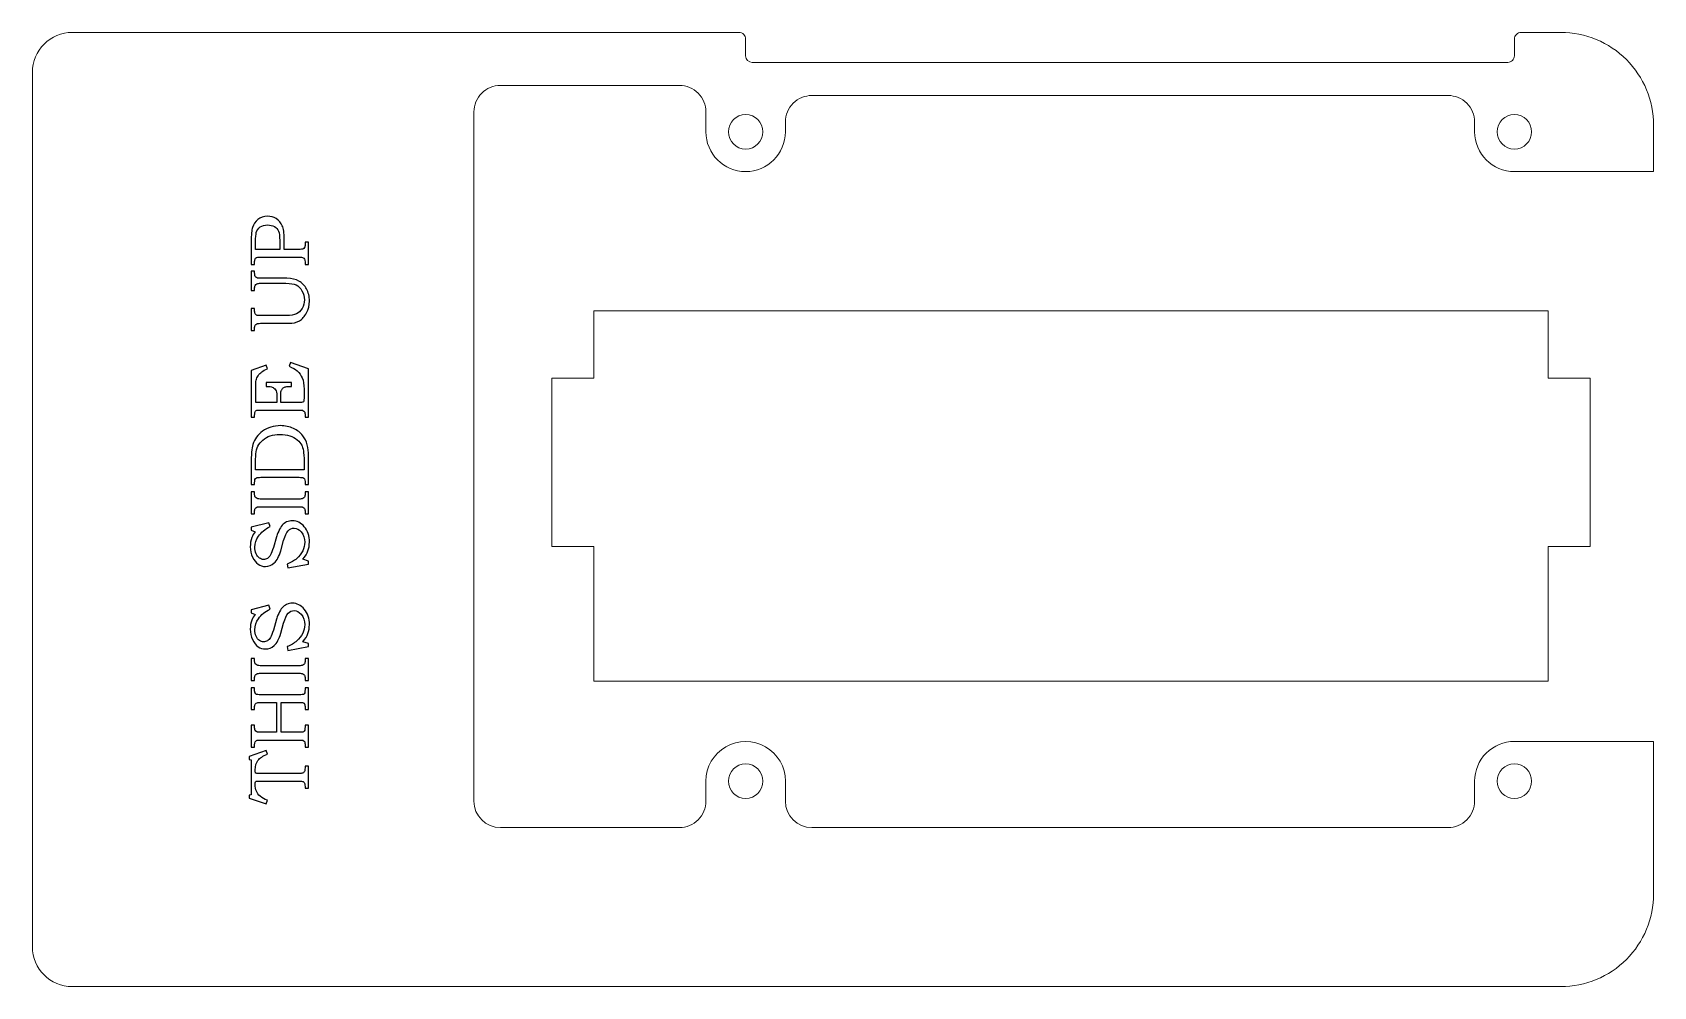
# Model space of a CAD drawing. Header units: inches. Extents: x -11.8 to 10.7, y -6 to 6.
# Drawn here: x -11.782 to -6.967, y -0.227 to 2.608 of the extents above; entities that cross this region are included whole.
import ezdxf

# ---------------------------------------------------------------- set-up
doc = ezdxf.new("R2010")
doc.units = ezdxf.units.IN
doc.header["$MEASUREMENT"] = 0
doc.layers.add('Layer 1', color=7, linetype='Continuous', plot=False)

msp = doc.modelspace()

# ---------------------------------------------------------------- linework, layer by layer
at = {"layer": 'Layer 1', "lineweight": 9}
for points, knots in [([(-11.7819, 2.4895), (-11.7819, 2.5209), (-11.7694, 2.5509), (-11.7473, 2.5731), (-11.7251, 2.5952), (-11.6951, 2.6076), (-11.6638, 2.6076)], [0, 0, 0, 0, 0.5, 0.5, 0.5, 1, 1, 1, 1]), ([(-9.6831, 2.6076), (-9.6778, 2.6076), (-9.6728, 2.6056), (-9.6691, 2.6019), (-9.6654, 2.5982), (-9.6634, 2.5932), (-9.6634, 2.588)], [0, 0, 0, 0, 0.5, 0.5, 0.5, 1, 1, 1, 1]), ([(-7.3799, 2.588), (-7.3799, 2.5932), (-7.3778, 2.5982), (-7.3741, 2.6019), (-7.3704, 2.6056), (-7.3654, 2.6076), (-7.3602, 2.6076)], [0, 0, 0, 0, 0.5, 0.5, 0.5, 1, 1, 1, 1]), ([(-7.2421, 2.6076), (-7.169, 2.6076), (-7.0989, 2.5786), (-7.0472, 2.5269), (-6.9956, 2.4752), (-6.9665, 2.4051), (-6.9665, 2.3321)], [0, 0, 0, 0, 0.5, 0.5, 0.5, 1, 1, 1, 1]), ([(-7.3799, 2.5383), (-7.3799, 2.5331), (-7.382, 2.5281), (-7.3857, 2.5244), (-7.3894, 2.5207), (-7.3944, 2.5186), (-7.3996, 2.5186)], [0, 0, 0, 0, 0.5, 0.5, 0.5, 1, 1, 1, 1]), ([(-10.4705, 2.3714), (-10.4705, 2.3923), (-10.4622, 2.4123), (-10.4474, 2.4271), (-10.4326, 2.4419), (-10.4126, 2.4502), (-10.3917, 2.4502)], [0, 0, 0, 0, 0.5, 0.5, 0.5, 1, 1, 1, 1]), ([(-9.8602, 2.4502), (-9.8393, 2.4502), (-9.8193, 2.4419), (-9.8045, 2.4271), (-9.7898, 2.4123), (-9.7815, 2.3923), (-9.7815, 2.3714)], [0, 0, 0, 0, 0.5, 0.5, 0.5, 1, 1, 1, 1]), ([(-9.5453, 2.3414), (-9.5453, 2.3623), (-9.537, 2.3823), (-9.5222, 2.3971), (-9.5074, 2.4119), (-9.4874, 2.4202), (-9.4665, 2.4202)], [0, 0, 0, 0, 0.5, 0.5, 0.5, 1, 1, 1, 1]), ([(-7.5768, 2.4202), (-7.5559, 2.4202), (-7.5358, 2.4119), (-7.5211, 2.3971), (-7.5063, 2.3823), (-7.498, 2.3623), (-7.498, 2.3414)], [0, 0, 0, 0, 0.5, 0.5, 0.5, 1, 1, 1, 1]), ([(-9.7145, 2.3124), (-9.7145, 2.3406), (-9.6916, 2.3636), (-9.6634, 2.3636), (-9.6351, 2.3636), (-9.6122, 2.3406), (-9.6122, 2.3124), (-9.6122, 2.2841), (-9.6351, 2.2612), (-9.6634, 2.2612), (-9.6916, 2.2612), (-9.7145, 2.2841), (-9.7145, 2.3124)], [0, 0, 0, 0, 0.25, 0.25, 0.25, 0.5, 0.5, 0.5, 0.75, 0.75, 0.75, 1, 1, 1, 1]), ([(-7.4311, 2.3124), (-7.4311, 2.3406), (-7.4082, 2.3636), (-7.3799, 2.3636), (-7.3516, 2.3636), (-7.3287, 2.3406), (-7.3287, 2.3124), (-7.3287, 2.2841), (-7.3516, 2.2612), (-7.3799, 2.2612), (-7.4082, 2.2612), (-7.4311, 2.2841), (-7.4311, 2.3124)], [0, 0, 0, 0, 0.25, 0.25, 0.25, 0.5, 0.5, 0.5, 0.75, 0.75, 0.75, 1, 1, 1, 1]), ([(-9.5453, 2.3124), (-9.5453, 2.2471), (-9.5981, 2.1943), (-9.6634, 2.1943), (-9.7286, 2.1943), (-9.7815, 2.2471), (-9.7815, 2.3124)], [0, 0, 0, 0, 0.5, 0.5, 0.5, 1, 1, 1, 1]), ([(-9.7815, 0.3832), (-9.7815, 0.4254), (-9.759, 0.4644), (-9.7224, 0.4855), (-9.6859, 0.5066), (-9.6409, 0.5066), (-9.6043, 0.4855), (-9.5678, 0.4644), (-9.5453, 0.4254), (-9.5453, 0.3832)], [0, 0, 0, 0, 0.333333, 0.333333, 0.333333, 0.666667, 0.666667, 0.666667, 1, 1, 1, 1]), ([(-7.498, 0.3832), (-7.498, 0.4146), (-7.4856, 0.4446), (-7.4634, 0.4668), (-7.4413, 0.4889), (-7.4112, 0.5014), (-7.3799, 0.5014)], [0, 0, 0, 0, 0.5, 0.5, 0.5, 1, 1, 1, 1]), ([(-6.9665, 0.0486), (-6.9665, 0.0486), (-6.9665, 0.5014), (-6.9665, 0.5014), (-6.9665, 0.5014), (-7.3799, 0.5014), (-7.3799, 0.5014)], [0, 0, 0, 0, 0.5, 0.5, 0.5, 1, 1, 1, 1]), ([(-9.7145, 0.3832), (-9.7145, 0.4115), (-9.6916, 0.4344), (-9.6634, 0.4344), (-9.6351, 0.4344), (-9.6122, 0.4115), (-9.6122, 0.3832), (-9.6122, 0.355), (-9.6351, 0.3321), (-9.6634, 0.3321), (-9.6916, 0.3321), (-9.7145, 0.355), (-9.7145, 0.3832)], [0, 0, 0, 0, 0.25, 0.25, 0.25, 0.5, 0.5, 0.5, 0.75, 0.75, 0.75, 1, 1, 1, 1]), ([(-7.4311, 0.3832), (-7.4311, 0.4115), (-7.4082, 0.4344), (-7.3799, 0.4344), (-7.3516, 0.4344), (-7.3287, 0.4115), (-7.3287, 0.3832), (-7.3287, 0.355), (-7.3516, 0.3321), (-7.3799, 0.3321), (-7.4082, 0.3321), (-7.4311, 0.355), (-7.4311, 0.3832)], [0, 0, 0, 0, 0.25, 0.25, 0.25, 0.5, 0.5, 0.5, 0.75, 0.75, 0.75, 1, 1, 1, 1]), ([(-9.7815, 0.3242), (-9.7815, 0.3033), (-9.7898, 0.2833), (-9.8045, 0.2685), (-9.8193, 0.2537), (-9.8393, 0.2454), (-9.8602, 0.2454)], [0, 0, 0, 0, 0.5, 0.5, 0.5, 1, 1, 1, 1]), ([(-7.498, 0.3242), (-7.498, 0.3033), (-7.5063, 0.2833), (-7.5211, 0.2685), (-7.5358, 0.2537), (-7.5559, 0.2454), (-7.5768, 0.2454)], [0, 0, 0, 0, 0.5, 0.5, 0.5, 1, 1, 1, 1]), ([(-6.9665, 0.0486), (-6.9665, -0.0245), (-6.9956, -0.0946), (-7.0472, -0.1463), (-7.0989, -0.198), (-7.169, -0.227), (-7.2421, -0.227)], [0, 0, 0, 0, 0.5, 0.5, 0.5, 1, 1, 1, 1])]:
    msp.add_open_spline(points, degree=3, knots=knots, dxfattribs=at)
for points in [[(-9.6831, 2.6076), (-9.6831, 2.6076), (-11.6638, 2.6076), (-11.6638, 2.6076)], [(-7.2421, 2.6076), (-7.2421, 2.6076), (-7.3602, 2.6076), (-7.3602, 2.6076)], [(-9.6634, 2.5383), (-9.6634, 2.5383), (-9.6634, 2.588), (-9.6634, 2.588)], [(-7.3799, 2.588), (-7.3799, 2.588), (-7.3799, 2.5383), (-7.3799, 2.5383)], [(-9.6437, 2.5186), (-9.6546, 2.5186), (-9.6634, 2.5274), (-9.6634, 2.5383)], [(-7.3996, 2.5186), (-7.3996, 2.5186), (-9.6437, 2.5186), (-9.6437, 2.5186)], [(-11.7819, 2.4895), (-11.7819, 2.4895), (-11.7819, -0.1089), (-11.7819, -0.1089)], [(-9.8602, 2.4502), (-9.8602, 2.4502), (-10.3917, 2.4502), (-10.3917, 2.4502)], [(-7.5768, 2.4202), (-7.5768, 2.4202), (-9.4665, 2.4202), (-9.4665, 2.4202)], [(-10.4705, 2.3714), (-10.4705, 2.3714), (-10.4705, 0.3242), (-10.4705, 0.3242)], [(-9.7815, 2.3124), (-9.7815, 2.3124), (-9.7815, 2.3714), (-9.7815, 2.3714)], [(-9.5453, 2.3414), (-9.5453, 2.3414), (-9.5453, 2.3124), (-9.5453, 2.3124)], [(-7.498, 2.3124), (-7.498, 2.3124), (-7.498, 2.3414), (-7.498, 2.3414)], [(-7.3799, 2.1943), (-7.4451, 2.1943), (-7.498, 2.2471), (-7.498, 2.3124)], [(-6.9665, 2.1943), (-6.9665, 2.1943), (-7.3799, 2.1943), (-7.3799, 2.1943)], [(-9.7815, 0.3242), (-9.7815, 0.3242), (-9.7815, 0.3832), (-9.7815, 0.3832)], [(-9.5453, 0.3832), (-9.5453, 0.3832), (-9.5453, 0.3242), (-9.5453, 0.3242)], [(-7.498, 0.3242), (-7.498, 0.3242), (-7.498, 0.3832), (-7.498, 0.3832)], [(-10.3917, 0.2454), (-10.4352, 0.2454), (-10.4705, 0.2807), (-10.4705, 0.3242)], [(-9.4665, 0.2454), (-9.51, 0.2454), (-9.5453, 0.2807), (-9.5453, 0.3242)], [(-10.3917, 0.2454), (-10.3917, 0.2454), (-9.8602, 0.2454), (-9.8602, 0.2454)], [(-9.4665, 0.2454), (-9.4665, 0.2454), (-7.5768, 0.2454), (-7.5768, 0.2454)], [(-11.6638, -0.227), (-11.729, -0.227), (-11.7819, -0.1741), (-11.7819, -0.1089)], [(-11.6638, -0.227), (-11.6638, -0.227), (-7.2421, -0.227), (-7.2421, -0.227)]]:
    msp.add_open_spline(points, degree=3, dxfattribs=at)
at = {"layer": 'Layer 1', "color": 250, "lineweight": 9}
msp.add_open_spline([(-6.9665, 2.3321), (-6.9665, 2.3321), (-6.9665, 2.1943), (-6.9665, 2.1943)], degree=3, dxfattribs=at)
at = {"layer": 'Layer 1', "color": 250}
for points, knots in [([(-11.1321, 1.9186), (-11.1321, 1.9186), (-11.1321, 1.9859), (-11.1321, 1.9859), (-11.1321, 2.0063), (-11.1309, 2.0204), (-11.1282, 2.0281), (-11.1251, 2.0378), (-11.1198, 2.0458), (-11.1123, 2.0521), (-11.1048, 2.0584), (-11.0952, 2.0616), (-11.0836, 2.0616), (-11.0738, 2.0616), (-11.0652, 2.0592), (-11.058, 2.0544), (-11.0494, 2.0486), (-11.0432, 2.0415), (-11.0396, 2.0333), (-11.036, 2.025), (-11.0341, 2.012), (-11.0341, 1.9942), (-11.0341, 1.9942), (-11.0341, 1.9631), (-11.0341, 1.9631), (-11.0341, 1.9631), (-10.9909, 1.9631), (-10.9909, 1.9631), (-10.9844, 1.9631), (-10.9802, 1.9635), (-10.9785, 1.9642), (-10.9761, 1.9652), (-10.9745, 1.9665), (-10.9736, 1.9682), (-10.9726, 1.9699), (-10.9721, 1.9733), (-10.9721, 1.9785), (-10.9721, 1.9785), (-10.9721, 1.9843), (-10.9721, 1.9843), (-10.9721, 1.9843), (-10.9619, 1.9843), (-10.9619, 1.9843), (-10.9619, 1.9843), (-10.9619, 1.9186), (-10.9619, 1.9186), (-10.9619, 1.9186), (-10.9721, 1.9186), (-10.9721, 1.9186), (-10.9721, 1.9186), (-10.9721, 1.9226), (-10.9721, 1.9226), (-10.9721, 1.9282), (-10.9726, 1.932), (-10.9736, 1.934), (-10.9745, 1.936), (-10.9759, 1.9375), (-10.9779, 1.9384), (-10.9799, 1.9394), (-10.9836, 1.9398), (-10.9891, 1.9398), (-10.9891, 1.9398), (-11.1056, 1.9398), (-11.1056, 1.9398), (-11.1111, 1.9398), (-11.1147, 1.9394), (-11.1165, 1.9385), (-11.1184, 1.9377), (-11.1197, 1.9363), (-11.1206, 1.9343), (-11.1215, 1.9323), (-11.1219, 1.9284), (-11.1219, 1.9226), (-11.1219, 1.9226), (-11.1219, 1.9186), (-11.1219, 1.9186), (-11.1219, 1.9186), (-11.1321, 1.9186), (-11.1321, 1.9186)], [0, 0, 0, 0, 0.038462, 0.038462, 0.038462, 0.076923, 0.076923, 0.076923, 0.115385, 0.115385, 0.115385, 0.153846, 0.153846, 0.153846, 0.192308, 0.192308, 0.192308, 0.230769, 0.230769, 0.230769, 0.269231, 0.269231, 0.269231, 0.307692, 0.307692, 0.307692, 0.346154, 0.346154, 0.346154, 0.384615, 0.384615, 0.384615, 0.423077, 0.423077, 0.423077, 0.461538, 0.461538, 0.461538, 0.5, 0.5, 0.5, 0.538462, 0.538462, 0.538462, 0.576923, 0.576923, 0.576923, 0.615385, 0.615385, 0.615385, 0.653846, 0.653846, 0.653846, 0.692308, 0.692308, 0.692308, 0.730769, 0.730769, 0.730769, 0.769231, 0.769231, 0.769231, 0.807692, 0.807692, 0.807692, 0.846154, 0.846154, 0.846154, 0.884615, 0.884615, 0.884615, 0.923077, 0.923077, 0.923077, 0.961538, 0.961538, 0.961538, 1, 1, 1, 1]), ([(-11.1189, 1.9631), (-11.1189, 1.9631), (-11.0474, 1.9631), (-11.0474, 1.9631), (-11.0474, 1.9631), (-11.0474, 1.9894), (-11.0474, 1.9894), (-11.0474, 2.0027), (-11.0486, 2.012), (-11.0509, 2.0173), (-11.0533, 2.0227), (-11.0574, 2.0271), (-11.0632, 2.0306), (-11.0691, 2.0341), (-11.0759, 2.0358), (-11.0837, 2.0358), (-11.0923, 2.0358), (-11.0994, 2.0338), (-11.1051, 2.0297), (-11.1109, 2.0256), (-11.1148, 2.0201), (-11.1168, 2.0131), (-11.1182, 2.0082), (-11.1189, 1.9987), (-11.1189, 1.9845), (-11.1189, 1.9845), (-11.1189, 1.9631), (-11.1189, 1.9631)], [0, 0, 0, 0, 0.111111, 0.111111, 0.111111, 0.222222, 0.222222, 0.222222, 0.333333, 0.333333, 0.333333, 0.444444, 0.444444, 0.444444, 0.555556, 0.555556, 0.555556, 0.666667, 0.666667, 0.666667, 0.777778, 0.777778, 0.777778, 0.888889, 0.888889, 0.888889, 1, 1, 1, 1]), ([(-11.1321, 1.7219), (-11.1321, 1.7219), (-11.1321, 1.7876), (-11.1321, 1.7876), (-11.1321, 1.7876), (-11.1219, 1.7876), (-11.1219, 1.7876), (-11.1219, 1.7876), (-11.1219, 1.7832), (-11.1219, 1.7832), (-11.1219, 1.7779), (-11.1214, 1.774), (-11.1203, 1.7717), (-11.1195, 1.77), (-11.1181, 1.7686), (-11.1161, 1.7677), (-11.1142, 1.7668), (-11.1103, 1.7664), (-11.1044, 1.7664), (-11.1044, 1.7664), (-11.0278, 1.7664), (-11.0278, 1.7664), (-11.0141, 1.7664), (-11.004, 1.768), (-10.9974, 1.7713), (-10.9909, 1.7747), (-10.9853, 1.7802), (-10.9809, 1.7879), (-10.9764, 1.7956), (-10.9741, 1.8041), (-10.9741, 1.8133), (-10.9741, 1.8227), (-10.9765, 1.8315), (-10.9813, 1.8398), (-10.9861, 1.8482), (-10.9918, 1.854), (-10.9984, 1.8573), (-11.005, 1.8607), (-11.0154, 1.8624), (-11.0296, 1.8624), (-11.0296, 1.8624), (-11.1031, 1.8624), (-11.1031, 1.8624), (-11.1086, 1.8624), (-11.1125, 1.8618), (-11.1149, 1.8608), (-11.1172, 1.8597), (-11.119, 1.8581), (-11.1202, 1.856), (-11.1213, 1.8538), (-11.1219, 1.8505), (-11.1219, 1.8459), (-11.1219, 1.8459), (-11.1219, 1.8411), (-11.1219, 1.8411), (-11.1219, 1.8411), (-11.1321, 1.8411), (-11.1321, 1.8411), (-11.1321, 1.8411), (-11.1321, 1.8979), (-11.1321, 1.8979), (-11.1321, 1.8979), (-11.1219, 1.8979), (-11.1219, 1.8979), (-11.1219, 1.8979), (-11.1219, 1.894), (-11.1219, 1.894), (-11.1219, 1.8875), (-11.1207, 1.8831), (-11.1182, 1.8807), (-11.1158, 1.8783), (-11.1111, 1.8771), (-11.1044, 1.8771), (-11.1044, 1.8771), (-11.026, 1.8771), (-11.026, 1.8771), (-11.0117, 1.8771), (-10.9997, 1.8744), (-10.9902, 1.869), (-10.9806, 1.8637), (-10.9731, 1.8558), (-10.9675, 1.8456), (-10.9619, 1.8353), (-10.9591, 1.8234), (-10.9591, 1.8097), (-10.9591, 1.7969), (-10.962, 1.7851), (-10.9677, 1.7744), (-10.9734, 1.7637), (-10.9805, 1.7559), (-10.989, 1.7509), (-10.9975, 1.7459), (-11.0081, 1.7434), (-11.021, 1.7434), (-11.021, 1.7434), (-11.1044, 1.7434), (-11.1044, 1.7434), (-11.1098, 1.7434), (-11.1136, 1.7429), (-11.1157, 1.7419), (-11.1179, 1.741), (-11.1194, 1.7395), (-11.1204, 1.7377), (-11.1214, 1.7358), (-11.1219, 1.7326), (-11.1219, 1.728), (-11.1219, 1.728), (-11.1219, 1.7219), (-11.1219, 1.7219), (-11.1219, 1.7219), (-11.1321, 1.7219), (-11.1321, 1.7219)], [0, 0, 0, 0, 0.027027, 0.027027, 0.027027, 0.054054, 0.054054, 0.054054, 0.081081, 0.081081, 0.081081, 0.108108, 0.108108, 0.108108, 0.135135, 0.135135, 0.135135, 0.162162, 0.162162, 0.162162, 0.189189, 0.189189, 0.189189, 0.216216, 0.216216, 0.216216, 0.243243, 0.243243, 0.243243, 0.27027, 0.27027, 0.27027, 0.297297, 0.297297, 0.297297, 0.324324, 0.324324, 0.324324, 0.351351, 0.351351, 0.351351, 0.378378, 0.378378, 0.378378, 0.405405, 0.405405, 0.405405, 0.432432, 0.432432, 0.432432, 0.459459, 0.459459, 0.459459, 0.486486, 0.486486, 0.486486, 0.513514, 0.513514, 0.513514, 0.540541, 0.540541, 0.540541, 0.567568, 0.567568, 0.567568, 0.594595, 0.594595, 0.594595, 0.621622, 0.621622, 0.621622, 0.648649, 0.648649, 0.648649, 0.675676, 0.675676, 0.675676, 0.702703, 0.702703, 0.702703, 0.72973, 0.72973, 0.72973, 0.756757, 0.756757, 0.756757, 0.783784, 0.783784, 0.783784, 0.810811, 0.810811, 0.810811, 0.837838, 0.837838, 0.837838, 0.864865, 0.864865, 0.864865, 0.891892, 0.891892, 0.891892, 0.918919, 0.918919, 0.918919, 0.945946, 0.945946, 0.945946, 0.972973, 0.972973, 0.972973, 1, 1, 1, 1]), ([(-11.1321, 1.4644), (-11.1321, 1.4644), (-11.1321, 1.6029), (-11.1321, 1.6029), (-11.1321, 1.6029), (-11.0874, 1.6189), (-11.0874, 1.6189), (-11.0874, 1.6189), (-11.0834, 1.6081), (-11.0834, 1.6081), (-11.0907, 1.6054), (-11.0965, 1.6025), (-11.1006, 1.5993), (-11.1049, 1.5961), (-11.1084, 1.5923), (-11.1113, 1.5878), (-11.1143, 1.5834), (-11.1162, 1.5789), (-11.1172, 1.5744), (-11.1181, 1.5698), (-11.1186, 1.5616), (-11.1186, 1.5498), (-11.1186, 1.5498), (-11.1186, 1.5084), (-11.1186, 1.5084), (-11.1186, 1.5084), (-11.0561, 1.5084), (-11.0561, 1.5084), (-11.0561, 1.5084), (-11.0561, 1.529), (-11.0561, 1.529), (-11.0561, 1.5365), (-11.0574, 1.5422), (-11.06, 1.5461), (-11.0626, 1.55), (-11.0658, 1.5527), (-11.0696, 1.5542), (-11.0725, 1.5553), (-11.0775, 1.5559), (-11.0846, 1.5559), (-11.0846, 1.5559), (-11.0874, 1.5559), (-11.0874, 1.5559), (-11.0874, 1.5559), (-11.0874, 1.5679), (-11.0874, 1.5679), (-11.0874, 1.5679), (-11.0126, 1.5679), (-11.0126, 1.5679), (-11.0126, 1.5679), (-11.0126, 1.5559), (-11.0126, 1.5559), (-11.0126, 1.5559), (-11.0191, 1.5559), (-11.0191, 1.5559), (-11.0248, 1.5559), (-11.0289, 1.5555), (-11.0314, 1.5546), (-11.034, 1.5537), (-11.0364, 1.5522), (-11.0386, 1.5499), (-11.0409, 1.5476), (-11.0424, 1.5451), (-11.0432, 1.5425), (-11.044, 1.5398), (-11.0444, 1.5353), (-11.0444, 1.529), (-11.0444, 1.529), (-11.0444, 1.5084), (-11.0444, 1.5084), (-11.0444, 1.5084), (-10.9892, 1.5084), (-10.9892, 1.5084), (-10.9835, 1.5084), (-10.98, 1.5086), (-10.9787, 1.5092), (-10.9775, 1.5097), (-10.9766, 1.5106), (-10.976, 1.5118), (-10.9754, 1.513), (-10.9751, 1.5164), (-10.9751, 1.5218), (-10.9751, 1.5218), (-10.9751, 1.5475), (-10.9751, 1.5475), (-10.9751, 1.5617), (-10.9769, 1.5729), (-10.9803, 1.581), (-10.9837, 1.589), (-10.9889, 1.5961), (-10.9959, 1.6022), (-11.0014, 1.607), (-11.0091, 1.6116), (-11.0191, 1.616), (-11.0191, 1.616), (-11.0152, 1.6271), (-11.0152, 1.6271), (-11.0152, 1.6271), (-10.9619, 1.6081), (-10.9619, 1.6081), (-10.9619, 1.6081), (-10.9619, 1.4644), (-10.9619, 1.4644), (-10.9619, 1.4644), (-10.9721, 1.4644), (-10.9721, 1.4644), (-10.9721, 1.4644), (-10.9721, 1.4692), (-10.9721, 1.4692), (-10.9721, 1.4749), (-10.9725, 1.4784), (-10.9732, 1.4798), (-10.9743, 1.4819), (-10.976, 1.4835), (-10.9784, 1.4847), (-10.9799, 1.4855), (-10.9835, 1.4859), (-10.9889, 1.4859), (-10.9889, 1.4859), (-11.1061, 1.4859), (-11.1061, 1.4859), (-11.1115, 1.4859), (-11.1151, 1.4853), (-11.1169, 1.4843), (-11.1186, 1.4832), (-11.1201, 1.4814), (-11.121, 1.4788), (-11.1216, 1.4775), (-11.1219, 1.4726), (-11.1219, 1.4644), (-11.1219, 1.4644), (-11.1321, 1.4644), (-11.1321, 1.4644)], [0, 0, 0, 0, 0.022727, 0.022727, 0.022727, 0.045455, 0.045455, 0.045455, 0.068182, 0.068182, 0.068182, 0.090909, 0.090909, 0.090909, 0.113636, 0.113636, 0.113636, 0.136364, 0.136364, 0.136364, 0.159091, 0.159091, 0.159091, 0.181818, 0.181818, 0.181818, 0.204545, 0.204545, 0.204545, 0.227273, 0.227273, 0.227273, 0.25, 0.25, 0.25, 0.272727, 0.272727, 0.272727, 0.295455, 0.295455, 0.295455, 0.318182, 0.318182, 0.318182, 0.340909, 0.340909, 0.340909, 0.363636, 0.363636, 0.363636, 0.386364, 0.386364, 0.386364, 0.409091, 0.409091, 0.409091, 0.431818, 0.431818, 0.431818, 0.454545, 0.454545, 0.454545, 0.477273, 0.477273, 0.477273, 0.5, 0.5, 0.5, 0.522727, 0.522727, 0.522727, 0.545455, 0.545455, 0.545455, 0.568182, 0.568182, 0.568182, 0.590909, 0.590909, 0.590909, 0.613636, 0.613636, 0.613636, 0.636364, 0.636364, 0.636364, 0.659091, 0.659091, 0.659091, 0.681818, 0.681818, 0.681818, 0.704545, 0.704545, 0.704545, 0.727273, 0.727273, 0.727273, 0.75, 0.75, 0.75, 0.772727, 0.772727, 0.772727, 0.795455, 0.795455, 0.795455, 0.818182, 0.818182, 0.818182, 0.840909, 0.840909, 0.840909, 0.863636, 0.863636, 0.863636, 0.886364, 0.886364, 0.886364, 0.909091, 0.909091, 0.909091, 0.931818, 0.931818, 0.931818, 0.954545, 0.954545, 0.954545, 0.977273, 0.977273, 0.977273, 1, 1, 1, 1]), ([(-11.1219, 1.2642), (-11.1219, 1.2642), (-11.1321, 1.2642), (-11.1321, 1.2642), (-11.1321, 1.2642), (-11.1321, 1.325), (-11.1321, 1.325), (-11.1321, 1.3528), (-11.1304, 1.3722), (-11.1269, 1.3832), (-11.1218, 1.3995), (-11.1122, 1.4126), (-11.0982, 1.4227), (-11.0828, 1.4338), (-11.065, 1.4394), (-11.0449, 1.4394), (-11.0312, 1.4394), (-11.0185, 1.4367), (-11.0067, 1.4312), (-10.995, 1.4257), (-10.9855, 1.4185), (-10.9784, 1.4095), (-10.9724, 1.4021), (-10.9681, 1.3932), (-10.9656, 1.3827), (-10.9631, 1.3723), (-10.9619, 1.3618), (-10.9619, 1.3512), (-10.9619, 1.3512), (-10.9619, 1.2642), (-10.9619, 1.2642), (-10.9619, 1.2642), (-10.9721, 1.2642), (-10.9721, 1.2642), (-10.9721, 1.2642), (-10.9721, 1.2712), (-10.9721, 1.2712), (-10.9721, 1.2712), (-10.972, 1.2736), (-10.972, 1.2736), (-10.972, 1.2766), (-10.9726, 1.279), (-10.9739, 1.281), (-10.9751, 1.2829), (-10.9767, 1.2842), (-10.9787, 1.285), (-10.9802, 1.2856), (-10.9838, 1.2859), (-10.9894, 1.2859), (-10.9894, 1.2859), (-11.1034, 1.2859), (-11.1034, 1.2859), (-11.1099, 1.2859), (-11.114, 1.2855), (-11.1159, 1.2847), (-11.1184, 1.2835), (-11.1202, 1.2817), (-11.1211, 1.2792), (-11.1216, 1.2777), (-11.1219, 1.2727), (-11.1219, 1.2642)], [0, 0, 0, 0, 0.05, 0.05, 0.05, 0.1, 0.1, 0.1, 0.15, 0.15, 0.15, 0.2, 0.2, 0.2, 0.25, 0.25, 0.25, 0.3, 0.3, 0.3, 0.35, 0.35, 0.35, 0.4, 0.4, 0.4, 0.45, 0.45, 0.45, 0.5, 0.5, 0.5, 0.55, 0.55, 0.55, 0.6, 0.6, 0.6, 0.65, 0.65, 0.65, 0.7, 0.7, 0.7, 0.75, 0.75, 0.75, 0.8, 0.8, 0.8, 0.85, 0.85, 0.85, 0.9, 0.9, 0.9, 0.95, 0.95, 0.95, 1, 1, 1, 1]), ([(-10.9751, 1.3084), (-10.9751, 1.3084), (-10.9751, 1.3453), (-10.9751, 1.3453), (-10.9751, 1.349), (-10.9758, 1.355), (-10.9771, 1.3635), (-10.9784, 1.372), (-10.98, 1.3781), (-10.9819, 1.3818), (-10.9846, 1.3872), (-10.9891, 1.3924), (-10.9952, 1.3974), (-11.0014, 1.4025), (-11.0088, 1.4063), (-11.0174, 1.4091), (-11.0259, 1.4118), (-11.0358, 1.4132), (-11.0469, 1.4132), (-11.0578, 1.4132), (-11.0674, 1.4118), (-11.0754, 1.4091), (-11.0835, 1.4063), (-11.0907, 1.4022), (-11.0971, 1.3967), (-11.1036, 1.3912), (-11.1085, 1.3852), (-11.1119, 1.3784), (-11.1153, 1.3717), (-11.1174, 1.3642), (-11.1183, 1.3559), (-11.1187, 1.3514), (-11.1189, 1.344), (-11.1189, 1.3335), (-11.1189, 1.3335), (-11.1189, 1.3084), (-11.1189, 1.3084), (-11.1189, 1.3084), (-10.9751, 1.3084), (-10.9751, 1.3084)], [0, 0, 0, 0, 0.076923, 0.076923, 0.076923, 0.153846, 0.153846, 0.153846, 0.230769, 0.230769, 0.230769, 0.307692, 0.307692, 0.307692, 0.384615, 0.384615, 0.384615, 0.461538, 0.461538, 0.461538, 0.538462, 0.538462, 0.538462, 0.615385, 0.615385, 0.615385, 0.692308, 0.692308, 0.692308, 0.769231, 0.769231, 0.769231, 0.846154, 0.846154, 0.846154, 0.923077, 0.923077, 0.923077, 1, 1, 1, 1]), ([(-11.1321, 1.1775), (-11.1321, 1.1775), (-11.1321, 1.2425), (-11.1321, 1.2425), (-11.1321, 1.2425), (-11.1219, 1.2425), (-11.1219, 1.2425), (-11.1219, 1.2425), (-11.1219, 1.2375), (-11.1219, 1.2375), (-11.1219, 1.2328), (-11.1212, 1.2294), (-11.1199, 1.2273), (-11.1186, 1.2252), (-11.1168, 1.2236), (-11.1144, 1.2227), (-11.112, 1.2217), (-11.1073, 1.2212), (-11.1004, 1.2212), (-11.1004, 1.2212), (-10.9906, 1.2212), (-10.9906, 1.2212), (-10.9851, 1.2212), (-10.9811, 1.2217), (-10.9788, 1.2228), (-10.9765, 1.2238), (-10.9748, 1.2253), (-10.9737, 1.2272), (-10.9727, 1.2291), (-10.9721, 1.2325), (-10.9721, 1.2375), (-10.9721, 1.2375), (-10.9721, 1.2425), (-10.9721, 1.2425), (-10.9721, 1.2425), (-10.9619, 1.2425), (-10.9619, 1.2425), (-10.9619, 1.2425), (-10.9619, 1.1775), (-10.9619, 1.1775), (-10.9619, 1.1775), (-10.9721, 1.1775), (-10.9721, 1.1775), (-10.9721, 1.1775), (-10.9721, 1.1828), (-10.9721, 1.1828), (-10.9721, 1.1876), (-10.9727, 1.191), (-10.9738, 1.193), (-10.9749, 1.195), (-10.9765, 1.1965), (-10.9786, 1.1974), (-10.9806, 1.1982), (-10.9847, 1.1987), (-10.9906, 1.1987), (-10.9906, 1.1987), (-11.1026, 1.1987), (-11.1026, 1.1987), (-11.109, 1.1987), (-11.1133, 1.1982), (-11.1155, 1.1974), (-11.1177, 1.1965), (-11.1193, 1.195), (-11.1204, 1.193), (-11.1214, 1.191), (-11.1219, 1.1876), (-11.1219, 1.1828), (-11.1219, 1.1828), (-11.1219, 1.1775), (-11.1219, 1.1775), (-11.1219, 1.1775), (-11.1321, 1.1775), (-11.1321, 1.1775)], [0, 0, 0, 0, 0.041667, 0.041667, 0.041667, 0.083333, 0.083333, 0.083333, 0.125, 0.125, 0.125, 0.166667, 0.166667, 0.166667, 0.208333, 0.208333, 0.208333, 0.25, 0.25, 0.25, 0.291667, 0.291667, 0.291667, 0.333333, 0.333333, 0.333333, 0.375, 0.375, 0.375, 0.416667, 0.416667, 0.416667, 0.458333, 0.458333, 0.458333, 0.5, 0.5, 0.5, 0.541667, 0.541667, 0.541667, 0.583333, 0.583333, 0.583333, 0.625, 0.625, 0.625, 0.666667, 0.666667, 0.666667, 0.708333, 0.708333, 0.708333, 0.75, 0.75, 0.75, 0.791667, 0.791667, 0.791667, 0.833333, 0.833333, 0.833333, 0.875, 0.875, 0.875, 0.916667, 0.916667, 0.916667, 0.958333, 0.958333, 0.958333, 1, 1, 1, 1]), ([(-11.1321, 1.1288), (-11.1321, 1.1288), (-11.1321, 1.1376), (-11.1321, 1.1376), (-11.1321, 1.1376), (-11.0796, 1.1507), (-11.0796, 1.1507), (-11.0796, 1.1507), (-11.0761, 1.1394), (-11.0761, 1.1394), (-11.0908, 1.1322), (-11.1024, 1.1227), (-11.1108, 1.1108), (-11.1179, 1.101), (-11.1214, 1.0902), (-11.1214, 1.0783), (-11.1214, 1.0712), (-11.1201, 1.0647), (-11.1176, 1.059), (-11.115, 1.0533), (-11.1117, 1.049), (-11.1076, 1.0462), (-11.1036, 1.0433), (-11.0994, 1.0419), (-11.0952, 1.0419), (-11.0914, 1.0419), (-11.0877, 1.043), (-11.0841, 1.0452), (-11.0805, 1.0474), (-11.0774, 1.0508), (-11.0746, 1.0553), (-11.0719, 1.0597), (-11.0691, 1.0671), (-11.0661, 1.0773), (-11.0661, 1.0773), (-11.0569, 1.1092), (-11.0569, 1.1092), (-11.0558, 1.1132), (-11.0536, 1.1188), (-11.0503, 1.1262), (-11.0471, 1.1337), (-11.0436, 1.1395), (-11.04, 1.1436), (-11.0364, 1.1478), (-11.032, 1.151), (-11.0267, 1.1534), (-11.0215, 1.1557), (-11.0158, 1.1569), (-11.0097, 1.1569), (-10.9962, 1.1569), (-10.9844, 1.151), (-10.9743, 1.1392), (-10.9642, 1.1273), (-10.9591, 1.112), (-10.9591, 1.0932), (-10.9591, 1.0835), (-10.9606, 1.0749), (-10.9634, 1.0672), (-10.9661, 1.0596), (-10.9711, 1.0513), (-10.9783, 1.0425), (-10.9783, 1.0425), (-10.9619, 1.0368), (-10.9619, 1.0368), (-10.9619, 1.0368), (-10.9619, 1.0282), (-10.9619, 1.0282), (-10.9619, 1.0282), (-11.0231, 1.0169), (-11.0231, 1.0169), (-11.0231, 1.0169), (-11.0254, 1.0282), (-11.0254, 1.0282), (-11.0141, 1.0323), (-11.0046, 1.0378), (-10.9967, 1.0447), (-10.9889, 1.0516), (-10.9829, 1.0592), (-10.9789, 1.0676), (-10.9749, 1.076), (-10.9729, 1.0845), (-10.9729, 1.0931), (-10.9729, 1.1048), (-10.9764, 1.1151), (-10.9835, 1.1239), (-10.9894, 1.1312), (-10.9964, 1.1349), (-11.0044, 1.1349), (-11.0118, 1.1349), (-11.0178, 1.1322), (-11.0225, 1.127), (-11.0272, 1.1216), (-11.0316, 1.112), (-11.0356, 1.0981), (-11.0356, 1.0981), (-11.0444, 1.0676), (-11.0444, 1.0676), (-11.0494, 1.0505), (-11.0557, 1.0384), (-11.0634, 1.0314), (-11.0711, 1.0244), (-11.08, 1.0209), (-11.0899, 1.0209), (-11.0977, 1.0209), (-11.1049, 1.0232), (-11.1116, 1.0277), (-11.1182, 1.0323), (-11.1237, 1.0393), (-11.1282, 1.0487), (-11.1326, 1.0582), (-11.1349, 1.0685), (-11.1349, 1.0797), (-11.1349, 1.0892), (-11.1333, 1.0982), (-11.13, 1.1068), (-11.1277, 1.1129), (-11.1244, 1.1185), (-11.1202, 1.1237), (-11.1202, 1.1237), (-11.1321, 1.1288), (-11.1321, 1.1288)], [0, 0, 0, 0, 0.025, 0.025, 0.025, 0.05, 0.05, 0.05, 0.075, 0.075, 0.075, 0.1, 0.1, 0.1, 0.125, 0.125, 0.125, 0.15, 0.15, 0.15, 0.175, 0.175, 0.175, 0.2, 0.2, 0.2, 0.225, 0.225, 0.225, 0.25, 0.25, 0.25, 0.275, 0.275, 0.275, 0.3, 0.3, 0.3, 0.325, 0.325, 0.325, 0.35, 0.35, 0.35, 0.375, 0.375, 0.375, 0.4, 0.4, 0.4, 0.425, 0.425, 0.425, 0.45, 0.45, 0.45, 0.475, 0.475, 0.475, 0.5, 0.5, 0.5, 0.525, 0.525, 0.525, 0.55, 0.55, 0.55, 0.575, 0.575, 0.575, 0.6, 0.6, 0.6, 0.625, 0.625, 0.625, 0.65, 0.65, 0.65, 0.675, 0.675, 0.675, 0.7, 0.7, 0.7, 0.725, 0.725, 0.725, 0.75, 0.75, 0.75, 0.775, 0.775, 0.775, 0.8, 0.8, 0.8, 0.825, 0.825, 0.825, 0.85, 0.85, 0.85, 0.875, 0.875, 0.875, 0.9, 0.9, 0.9, 0.925, 0.925, 0.925, 0.95, 0.95, 0.95, 0.975, 0.975, 0.975, 1, 1, 1, 1]), ([(-11.1321, 0.8838), (-11.1321, 0.8838), (-11.1321, 0.8926), (-11.1321, 0.8926), (-11.1321, 0.8926), (-11.0796, 0.9057), (-11.0796, 0.9057), (-11.0796, 0.9057), (-11.0761, 0.8944), (-11.0761, 0.8944), (-11.0908, 0.8872), (-11.1024, 0.8777), (-11.1108, 0.8658), (-11.1179, 0.856), (-11.1214, 0.8452), (-11.1214, 0.8333), (-11.1214, 0.8262), (-11.1201, 0.8197), (-11.1176, 0.814), (-11.115, 0.8083), (-11.1117, 0.804), (-11.1076, 0.8012), (-11.1036, 0.7983), (-11.0994, 0.7969), (-11.0952, 0.7969), (-11.0914, 0.7969), (-11.0877, 0.798), (-11.0841, 0.8002), (-11.0805, 0.8024), (-11.0774, 0.8058), (-11.0746, 0.8103), (-11.0719, 0.8147), (-11.0691, 0.8221), (-11.0661, 0.8323), (-11.0661, 0.8323), (-11.0569, 0.8642), (-11.0569, 0.8642), (-11.0558, 0.8682), (-11.0536, 0.8738), (-11.0503, 0.8812), (-11.0471, 0.8887), (-11.0436, 0.8945), (-11.04, 0.8986), (-11.0364, 0.9028), (-11.032, 0.906), (-11.0267, 0.9084), (-11.0215, 0.9107), (-11.0158, 0.9119), (-11.0097, 0.9119), (-10.9962, 0.9119), (-10.9844, 0.906), (-10.9743, 0.8942), (-10.9642, 0.8823), (-10.9591, 0.867), (-10.9591, 0.8482), (-10.9591, 0.8385), (-10.9606, 0.8299), (-10.9634, 0.8222), (-10.9661, 0.8146), (-10.9711, 0.8063), (-10.9783, 0.7975), (-10.9783, 0.7975), (-10.9619, 0.7918), (-10.9619, 0.7918), (-10.9619, 0.7918), (-10.9619, 0.7832), (-10.9619, 0.7832), (-10.9619, 0.7832), (-11.0231, 0.7719), (-11.0231, 0.7719), (-11.0231, 0.7719), (-11.0254, 0.7832), (-11.0254, 0.7832), (-11.0141, 0.7873), (-11.0046, 0.7928), (-10.9967, 0.7997), (-10.9889, 0.8066), (-10.9829, 0.8142), (-10.9789, 0.8226), (-10.9749, 0.831), (-10.9729, 0.8395), (-10.9729, 0.8481), (-10.9729, 0.8598), (-10.9764, 0.8701), (-10.9835, 0.8789), (-10.9894, 0.8862), (-10.9964, 0.8899), (-11.0044, 0.8899), (-11.0118, 0.8899), (-11.0178, 0.8872), (-11.0225, 0.882), (-11.0272, 0.8766), (-11.0316, 0.867), (-11.0356, 0.8531), (-11.0356, 0.8531), (-11.0444, 0.8226), (-11.0444, 0.8226), (-11.0494, 0.8055), (-11.0557, 0.7934), (-11.0634, 0.7864), (-11.0711, 0.7794), (-11.08, 0.7759), (-11.0899, 0.7759), (-11.0977, 0.7759), (-11.1049, 0.7782), (-11.1116, 0.7827), (-11.1182, 0.7873), (-11.1237, 0.7943), (-11.1282, 0.8037), (-11.1326, 0.8132), (-11.1349, 0.8235), (-11.1349, 0.8347), (-11.1349, 0.8442), (-11.1333, 0.8532), (-11.13, 0.8618), (-11.1277, 0.8679), (-11.1244, 0.8735), (-11.1202, 0.8787), (-11.1202, 0.8787), (-11.1321, 0.8838), (-11.1321, 0.8838)], [0, 0, 0, 0, 0.025, 0.025, 0.025, 0.05, 0.05, 0.05, 0.075, 0.075, 0.075, 0.1, 0.1, 0.1, 0.125, 0.125, 0.125, 0.15, 0.15, 0.15, 0.175, 0.175, 0.175, 0.2, 0.2, 0.2, 0.225, 0.225, 0.225, 0.25, 0.25, 0.25, 0.275, 0.275, 0.275, 0.3, 0.3, 0.3, 0.325, 0.325, 0.325, 0.35, 0.35, 0.35, 0.375, 0.375, 0.375, 0.4, 0.4, 0.4, 0.425, 0.425, 0.425, 0.45, 0.45, 0.45, 0.475, 0.475, 0.475, 0.5, 0.5, 0.5, 0.525, 0.525, 0.525, 0.55, 0.55, 0.55, 0.575, 0.575, 0.575, 0.6, 0.6, 0.6, 0.625, 0.625, 0.625, 0.65, 0.65, 0.65, 0.675, 0.675, 0.675, 0.7, 0.7, 0.7, 0.725, 0.725, 0.725, 0.75, 0.75, 0.75, 0.775, 0.775, 0.775, 0.8, 0.8, 0.8, 0.825, 0.825, 0.825, 0.85, 0.85, 0.85, 0.875, 0.875, 0.875, 0.9, 0.9, 0.9, 0.925, 0.925, 0.925, 0.95, 0.95, 0.95, 0.975, 0.975, 0.975, 1, 1, 1, 1]), ([(-11.1321, 0.6825), (-11.1321, 0.6825), (-11.1321, 0.7475), (-11.1321, 0.7475), (-11.1321, 0.7475), (-11.1219, 0.7475), (-11.1219, 0.7475), (-11.1219, 0.7475), (-11.1219, 0.7425), (-11.1219, 0.7425), (-11.1219, 0.7378), (-11.1212, 0.7344), (-11.1199, 0.7323), (-11.1186, 0.7302), (-11.1168, 0.7286), (-11.1144, 0.7277), (-11.112, 0.7267), (-11.1073, 0.7262), (-11.1004, 0.7262), (-11.1004, 0.7262), (-10.9906, 0.7262), (-10.9906, 0.7262), (-10.9851, 0.7262), (-10.9811, 0.7267), (-10.9788, 0.7278), (-10.9765, 0.7288), (-10.9748, 0.7303), (-10.9737, 0.7322), (-10.9727, 0.7341), (-10.9721, 0.7375), (-10.9721, 0.7425), (-10.9721, 0.7425), (-10.9721, 0.7475), (-10.9721, 0.7475), (-10.9721, 0.7475), (-10.9619, 0.7475), (-10.9619, 0.7475), (-10.9619, 0.7475), (-10.9619, 0.6825), (-10.9619, 0.6825), (-10.9619, 0.6825), (-10.9721, 0.6825), (-10.9721, 0.6825), (-10.9721, 0.6825), (-10.9721, 0.6878), (-10.9721, 0.6878), (-10.9721, 0.6926), (-10.9727, 0.696), (-10.9738, 0.698), (-10.9749, 0.7), (-10.9765, 0.7015), (-10.9786, 0.7024), (-10.9806, 0.7032), (-10.9847, 0.7037), (-10.9906, 0.7037), (-10.9906, 0.7037), (-11.1026, 0.7037), (-11.1026, 0.7037), (-11.109, 0.7037), (-11.1133, 0.7032), (-11.1155, 0.7024), (-11.1177, 0.7015), (-11.1193, 0.7), (-11.1204, 0.698), (-11.1214, 0.696), (-11.1219, 0.6926), (-11.1219, 0.6878), (-11.1219, 0.6878), (-11.1219, 0.6825), (-11.1219, 0.6825), (-11.1219, 0.6825), (-11.1321, 0.6825), (-11.1321, 0.6825)], [0, 0, 0, 0, 0.041667, 0.041667, 0.041667, 0.083333, 0.083333, 0.083333, 0.125, 0.125, 0.125, 0.166667, 0.166667, 0.166667, 0.208333, 0.208333, 0.208333, 0.25, 0.25, 0.25, 0.291667, 0.291667, 0.291667, 0.333333, 0.333333, 0.333333, 0.375, 0.375, 0.375, 0.416667, 0.416667, 0.416667, 0.458333, 0.458333, 0.458333, 0.5, 0.5, 0.5, 0.541667, 0.541667, 0.541667, 0.583333, 0.583333, 0.583333, 0.625, 0.625, 0.625, 0.666667, 0.666667, 0.666667, 0.708333, 0.708333, 0.708333, 0.75, 0.75, 0.75, 0.791667, 0.791667, 0.791667, 0.833333, 0.833333, 0.833333, 0.875, 0.875, 0.875, 0.916667, 0.916667, 0.916667, 0.958333, 0.958333, 0.958333, 1, 1, 1, 1]), ([(-11.1321, 0.4843), (-11.1321, 0.4843), (-11.1321, 0.55), (-11.1321, 0.55), (-11.1321, 0.55), (-11.1219, 0.55), (-11.1219, 0.55), (-11.1219, 0.55), (-11.1219, 0.5455), (-11.1219, 0.5455), (-11.1219, 0.5403), (-11.1214, 0.5365), (-11.1204, 0.5343), (-11.1194, 0.532), (-11.1177, 0.5305), (-11.1153, 0.5296), (-11.1135, 0.5289), (-11.1097, 0.5285), (-11.1039, 0.5285), (-11.1039, 0.5285), (-11.0564, 0.5285), (-11.0564, 0.5285), (-11.0564, 0.5285), (-11.0564, 0.617), (-11.0564, 0.617), (-11.0564, 0.617), (-11.1026, 0.617), (-11.1026, 0.617), (-11.1089, 0.617), (-11.1127, 0.6168), (-11.1141, 0.6164), (-11.1166, 0.6158), (-11.1186, 0.6143), (-11.1199, 0.6122), (-11.1212, 0.61), (-11.1219, 0.6068), (-11.1219, 0.6024), (-11.1219, 0.6024), (-11.1219, 0.5958), (-11.1219, 0.5958), (-11.1219, 0.5958), (-11.1321, 0.5958), (-11.1321, 0.5958), (-11.1321, 0.5958), (-11.1321, 0.6608), (-11.1321, 0.6608), (-11.1321, 0.6608), (-11.1219, 0.6608), (-11.1219, 0.6608), (-11.1219, 0.6608), (-11.1219, 0.6549), (-11.1219, 0.6549), (-11.1219, 0.6503), (-11.1214, 0.6471), (-11.1204, 0.6452), (-11.1194, 0.6433), (-11.118, 0.6419), (-11.1162, 0.6412), (-11.1144, 0.6404), (-11.1107, 0.64), (-11.1049, 0.64), (-11.1049, 0.64), (-10.9889, 0.64), (-10.9889, 0.64), (-10.9824, 0.64), (-10.9784, 0.6404), (-10.9766, 0.6412), (-10.9749, 0.642), (-10.9736, 0.6437), (-10.9729, 0.6461), (-10.9724, 0.6476), (-10.9721, 0.6525), (-10.9721, 0.6608), (-10.9721, 0.6608), (-10.9619, 0.6608), (-10.9619, 0.6608), (-10.9619, 0.6608), (-10.9619, 0.5958), (-10.9619, 0.5958), (-10.9619, 0.5958), (-10.9721, 0.5958), (-10.9721, 0.5958), (-10.9721, 0.5958), (-10.9721, 0.6005), (-10.9721, 0.6005), (-10.9721, 0.6065), (-10.9726, 0.6105), (-10.9734, 0.6125), (-10.9741, 0.6144), (-10.9754, 0.6157), (-10.9772, 0.6163), (-10.9786, 0.6168), (-10.9829, 0.617), (-10.9901, 0.617), (-10.9901, 0.617), (-11.0431, 0.617), (-11.0431, 0.617), (-11.0431, 0.617), (-11.0431, 0.5285), (-11.0431, 0.5285), (-11.0431, 0.5285), (-10.9889, 0.5285), (-10.9889, 0.5285), (-10.9824, 0.5285), (-10.9784, 0.5289), (-10.9766, 0.5298), (-10.9748, 0.5306), (-10.9735, 0.5323), (-10.9729, 0.5348), (-10.9724, 0.5365), (-10.9721, 0.5416), (-10.9721, 0.55), (-10.9721, 0.55), (-10.9619, 0.55), (-10.9619, 0.55), (-10.9619, 0.55), (-10.9619, 0.4843), (-10.9619, 0.4843), (-10.9619, 0.4843), (-10.9721, 0.4843), (-10.9721, 0.4843), (-10.9721, 0.4843), (-10.9721, 0.4884), (-10.9721, 0.4884), (-10.9721, 0.4948), (-10.9725, 0.4987), (-10.9732, 0.5003), (-10.9739, 0.5019), (-10.9752, 0.5032), (-10.9772, 0.5041), (-10.9791, 0.505), (-10.9826, 0.5055), (-10.9876, 0.5055), (-10.9876, 0.5055), (-11.1049, 0.5055), (-11.1049, 0.5055), (-11.1102, 0.5055), (-11.1139, 0.5051), (-11.1159, 0.5042), (-11.1179, 0.5034), (-11.1194, 0.502), (-11.1204, 0.5002), (-11.1214, 0.4984), (-11.1219, 0.4953), (-11.1219, 0.4911), (-11.1219, 0.4911), (-11.1219, 0.4843), (-11.1219, 0.4843), (-11.1219, 0.4843), (-11.1321, 0.4843), (-11.1321, 0.4843)], [0, 0, 0, 0, 0.02, 0.02, 0.02, 0.04, 0.04, 0.04, 0.06, 0.06, 0.06, 0.08, 0.08, 0.08, 0.1, 0.1, 0.1, 0.12, 0.12, 0.12, 0.14, 0.14, 0.14, 0.16, 0.16, 0.16, 0.18, 0.18, 0.18, 0.2, 0.2, 0.2, 0.22, 0.22, 0.22, 0.24, 0.24, 0.24, 0.26, 0.26, 0.26, 0.28, 0.28, 0.28, 0.3, 0.3, 0.3, 0.32, 0.32, 0.32, 0.34, 0.34, 0.34, 0.36, 0.36, 0.36, 0.38, 0.38, 0.38, 0.4, 0.4, 0.4, 0.42, 0.42, 0.42, 0.44, 0.44, 0.44, 0.46, 0.46, 0.46, 0.48, 0.48, 0.48, 0.5, 0.5, 0.5, 0.52, 0.52, 0.52, 0.54, 0.54, 0.54, 0.56, 0.56, 0.56, 0.58, 0.58, 0.58, 0.6, 0.6, 0.6, 0.62, 0.62, 0.62, 0.64, 0.64, 0.64, 0.66, 0.66, 0.66, 0.68, 0.68, 0.68, 0.7, 0.7, 0.7, 0.72, 0.72, 0.72, 0.74, 0.74, 0.74, 0.76, 0.76, 0.76, 0.78, 0.78, 0.78, 0.8, 0.8, 0.8, 0.82, 0.82, 0.82, 0.84, 0.84, 0.84, 0.86, 0.86, 0.86, 0.88, 0.88, 0.88, 0.9, 0.9, 0.9, 0.92, 0.92, 0.92, 0.94, 0.94, 0.94, 0.96, 0.96, 0.96, 0.98, 0.98, 0.98, 1, 1, 1, 1]), ([(-11.1379, 0.333), (-11.1379, 0.333), (-11.1379, 0.3415), (-11.1379, 0.3415), (-11.1379, 0.3415), (-11.1321, 0.3427), (-11.1321, 0.3427), (-11.1321, 0.3427), (-11.1321, 0.4467), (-11.1321, 0.4467), (-11.1321, 0.4467), (-11.1379, 0.4477), (-11.1379, 0.4477), (-11.1379, 0.4477), (-11.1379, 0.4567), (-11.1379, 0.4567), (-11.1379, 0.4567), (-11.0879, 0.4747), (-11.0879, 0.4747), (-11.0879, 0.4747), (-11.0839, 0.4637), (-11.0839, 0.4637), (-11.0972, 0.4584), (-11.1066, 0.4522), (-11.112, 0.4449), (-11.1174, 0.4377), (-11.1201, 0.4284), (-11.1201, 0.4171), (-11.1201, 0.4123), (-11.12, 0.4095), (-11.1196, 0.4087), (-11.1192, 0.4077), (-11.1186, 0.4071), (-11.1177, 0.4067), (-11.1168, 0.4064), (-11.114, 0.4062), (-11.1092, 0.4062), (-11.1092, 0.4062), (-10.9911, 0.4062), (-10.9911, 0.4062), (-10.9855, 0.4062), (-10.9817, 0.4065), (-10.9797, 0.4071), (-10.9778, 0.4077), (-10.9763, 0.4086), (-10.9752, 0.4097), (-10.9741, 0.4109), (-10.9734, 0.4124), (-10.9729, 0.4144), (-10.9725, 0.4164), (-10.9722, 0.4208), (-10.9721, 0.4277), (-10.9721, 0.4277), (-10.9619, 0.4277), (-10.9619, 0.4277), (-10.9619, 0.4277), (-10.9619, 0.3625), (-10.9619, 0.3625), (-10.9619, 0.3625), (-10.9721, 0.3625), (-10.9721, 0.3625), (-10.9722, 0.3697), (-10.9725, 0.3741), (-10.9729, 0.3758), (-10.9737, 0.3786), (-10.9752, 0.3807), (-10.9775, 0.3819), (-10.9798, 0.3831), (-10.984, 0.3837), (-10.9901, 0.3837), (-10.9901, 0.3837), (-11.1108, 0.3837), (-11.1108, 0.3837), (-11.1145, 0.3837), (-11.1168, 0.3835), (-11.1176, 0.3832), (-11.1184, 0.3828), (-11.119, 0.3821), (-11.1195, 0.3811), (-11.1199, 0.3801), (-11.1201, 0.378), (-11.1201, 0.3748), (-11.1201, 0.366), (-11.119, 0.3589), (-11.1167, 0.3535), (-11.1144, 0.3482), (-11.1106, 0.3432), (-11.1051, 0.3385), (-11.0997, 0.3338), (-11.0926, 0.3298), (-11.0839, 0.3265), (-11.0839, 0.3265), (-11.0879, 0.3155), (-11.0879, 0.3155), (-11.0879, 0.3155), (-11.1379, 0.333), (-11.1379, 0.333)], [0, 0, 0, 0, 0.03125, 0.03125, 0.03125, 0.0625, 0.0625, 0.0625, 0.09375, 0.09375, 0.09375, 0.125, 0.125, 0.125, 0.15625, 0.15625, 0.15625, 0.1875, 0.1875, 0.1875, 0.21875, 0.21875, 0.21875, 0.25, 0.25, 0.25, 0.28125, 0.28125, 0.28125, 0.3125, 0.3125, 0.3125, 0.34375, 0.34375, 0.34375, 0.375, 0.375, 0.375, 0.40625, 0.40625, 0.40625, 0.4375, 0.4375, 0.4375, 0.46875, 0.46875, 0.46875, 0.5, 0.5, 0.5, 0.53125, 0.53125, 0.53125, 0.5625, 0.5625, 0.5625, 0.59375, 0.59375, 0.59375, 0.625, 0.625, 0.625, 0.65625, 0.65625, 0.65625, 0.6875, 0.6875, 0.6875, 0.71875, 0.71875, 0.71875, 0.75, 0.75, 0.75, 0.78125, 0.78125, 0.78125, 0.8125, 0.8125, 0.8125, 0.84375, 0.84375, 0.84375, 0.875, 0.875, 0.875, 0.90625, 0.90625, 0.90625, 0.9375, 0.9375, 0.9375, 0.96875, 0.96875, 0.96875, 1, 1, 1, 1])]:
    msp.add_open_spline(points, degree=3, knots=knots, dxfattribs=at)
at = {"layer": 'Layer 1', "color": 250, "lineweight": 9}
msp.add_open_spline([(-7.2794, 1.7803), (-7.2794, 1.7803), (-7.2794, 1.5803), (-7.2794, 1.5803), (-7.2794, 1.5803), (-7.1544, 1.5803), (-7.1544, 1.5803), (-7.1544, 1.5803), (-7.1544, 1.0803), (-7.1544, 1.0803), (-7.1544, 1.0803), (-7.2794, 1.0803), (-7.2794, 1.0803), (-7.2794, 1.0803), (-7.2794, 0.9803), (-7.2794, 0.9803), (-7.2794, 0.9803), (-7.2794, 0.6803), (-7.2794, 0.6803), (-7.2794, 0.6803), (-10.1104, 0.6803), (-10.1104, 0.6803), (-10.1104, 0.6803), (-10.1144, 0.6803), (-10.1144, 0.6803), (-10.1144, 0.6803), (-10.1144, 1.0803), (-10.1144, 1.0803), (-10.1144, 1.0803), (-10.2394, 1.0803), (-10.2394, 1.0803), (-10.2394, 1.0803), (-10.2394, 1.5803), (-10.2394, 1.5803), (-10.2394, 1.5803), (-10.1144, 1.5803), (-10.1144, 1.5803), (-10.1144, 1.5803), (-10.1144, 1.7803), (-10.1144, 1.7803), (-10.1144, 1.7803), (-7.2794, 1.7803), (-7.2794, 1.7803)], degree=3, knots=[0, 0, 0, 0, 0.071429, 0.071429, 0.071429, 0.142857, 0.142857, 0.142857, 0.214286, 0.214286, 0.214286, 0.285714, 0.285714, 0.285714, 0.357143, 0.357143, 0.357143, 0.428571, 0.428571, 0.428571, 0.5, 0.5, 0.5, 0.571429, 0.571429, 0.571429, 0.642857, 0.642857, 0.642857, 0.714286, 0.714286, 0.714286, 0.785714, 0.785714, 0.785714, 0.857143, 0.857143, 0.857143, 0.928571, 0.928571, 0.928571, 1, 1, 1, 1], dxfattribs=at)

doc.saveas('drawing.dxf')
